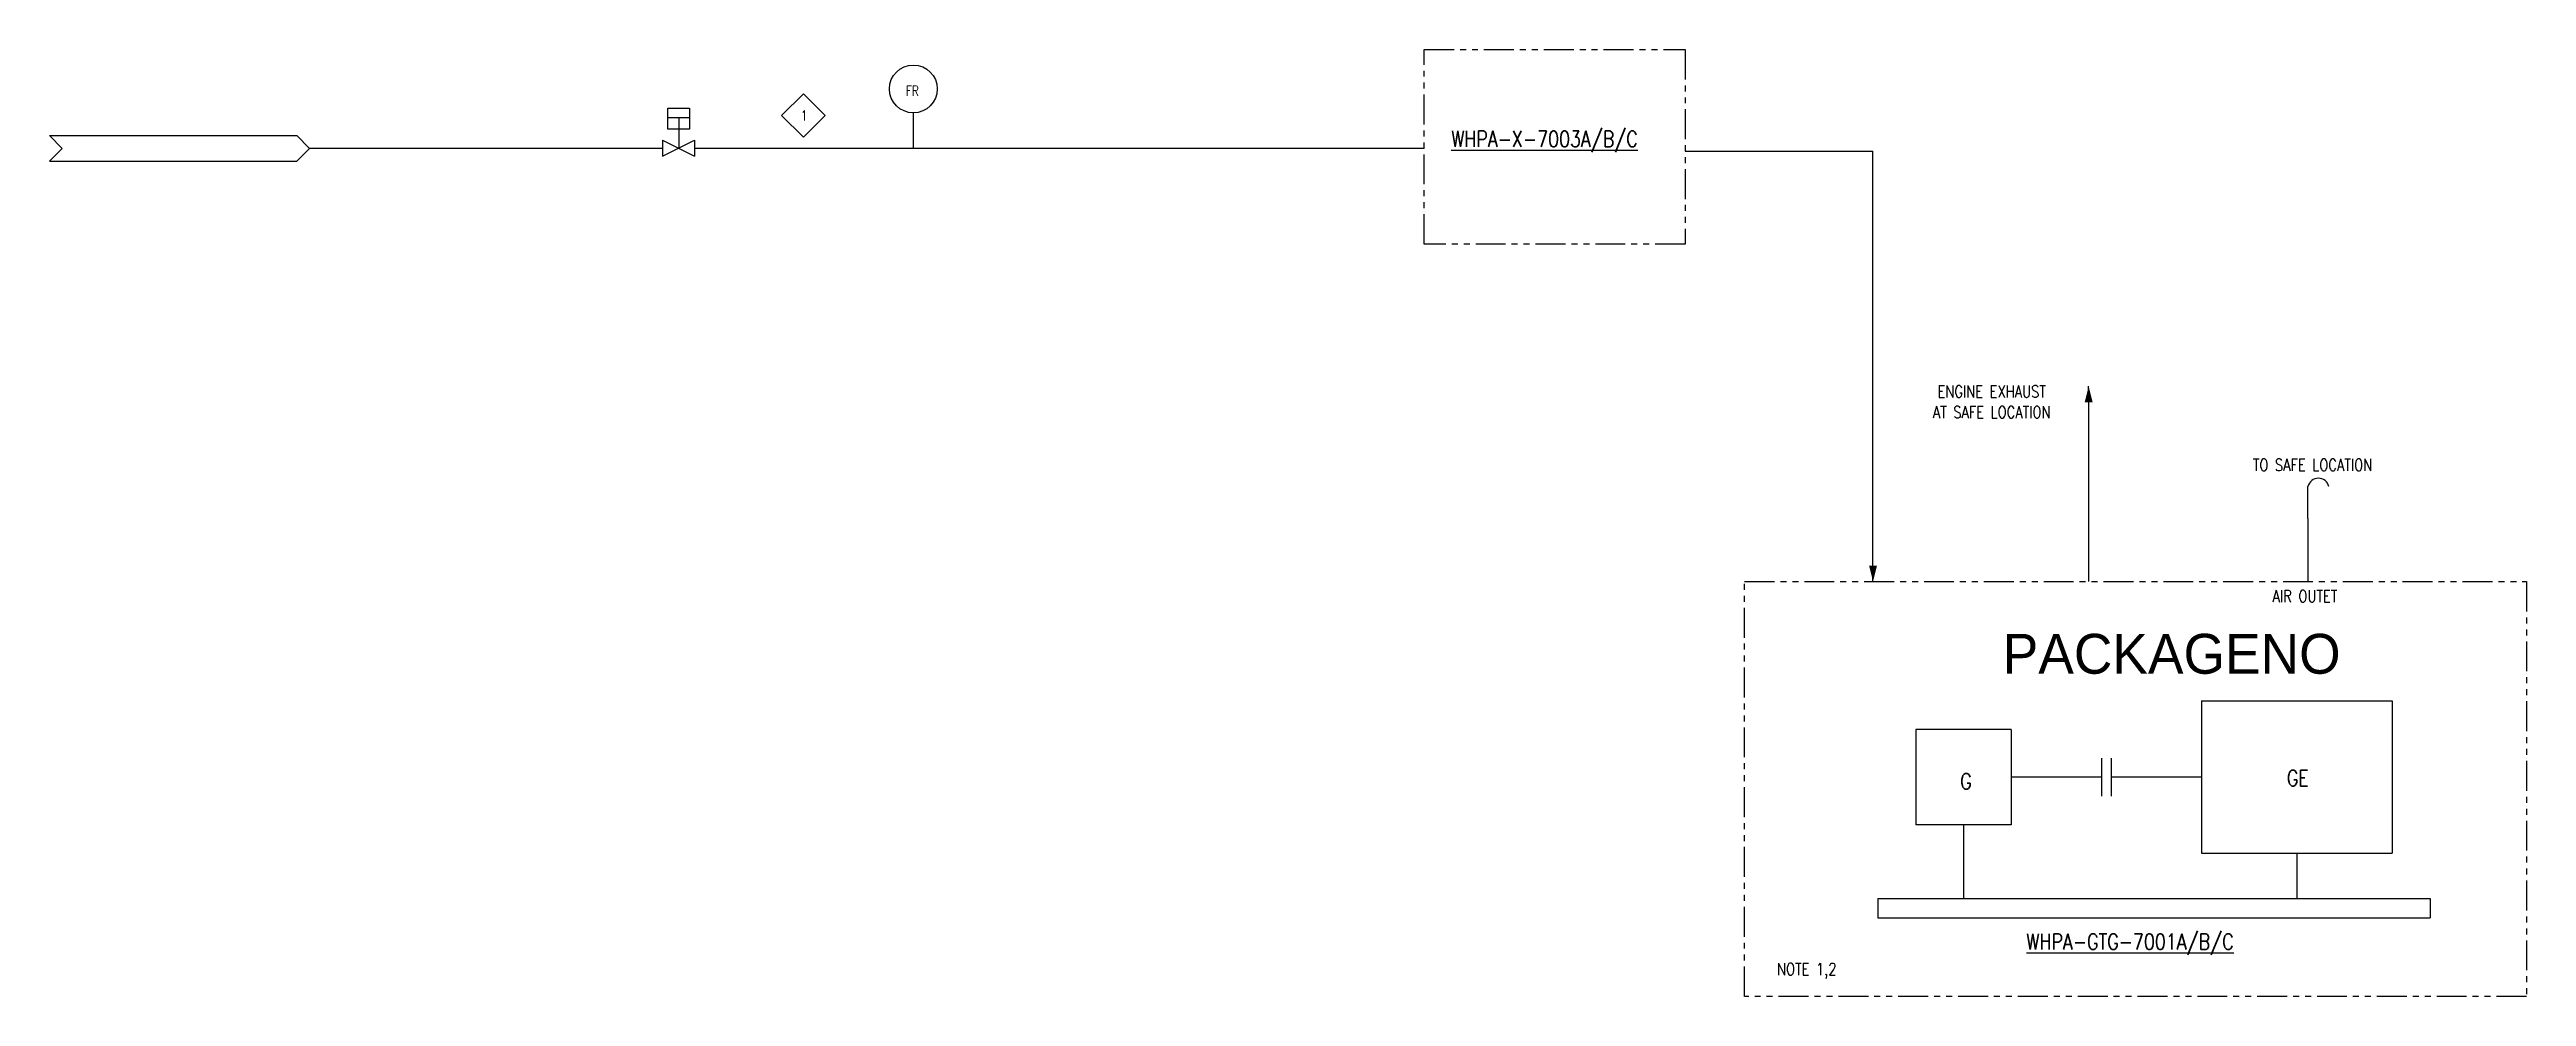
# Model space of a CAD drawing. Header units: inches. Extents: x 3938 to 4559, y 210 to 447.
import ezdxf
from ezdxf.enums import TextEntityAlignment as Align

# ---------------------------------------------------------------- set-up
doc = ezdxf.new("R2010")
doc.units = ezdxf.units.IN
doc.header["$MEASUREMENT"] = 0
doc.linetypes.add('PHANTOMX2', pattern=[5, 2.5, -0.5, 0.5, -0.5, 0.5, -0.5])
doc.styles.add('ROMANS', font='romans', dxfattribs={"width": 0.8})

msp = doc.modelspace()

# ---------------------------------------------------------------- linework, layer by layer
at = {"color": 0, "linetype": 'PHANTOMX2', "ltscale": 3}
for p, q in [((4282.68, 447.4), (4348.12, 447.4)), ((4282.68, 398.59), (4282.68, 447.4)), ((4348.12, 447.4), (4348.12, 398.59)), ((4348.12, 398.59), (4282.68, 398.59)), ((4363.01, 313.95), (4559.05, 313.95)), ((4363.01, 209.87), (4363.01, 313.95)), ((4559.05, 313.95), (4559.05, 209.87)), ((4559.05, 209.87), (4363.01, 209.87))]:
    msp.add_line(p, q, dxfattribs=at)
at = {"color": 0, "linetype": 'Continuous'}
for p, q in [((4121.6, 430.85), (4127.06, 436.32)), ((4132.53, 430.85), (4127.06, 436.32)), ((4127.06, 425.39), (4121.6, 430.85)), ((4127.06, 425.39), (4132.53, 430.85)), ((4504.27, 329.73), (4504.27, 314.03))]:
    msp.add_line(p, q, dxfattribs=at)
at = {"color": 0}
for p, q in [((4093.09, 427.45), (4093.09, 432.7)), ((4093.09, 432.7), (4098.46, 432.7)), ((4098.46, 430.25), (4093.09, 430.25)), ((4095.79, 430.25), (4095.79, 422.68)), ((4098.46, 432.7), (4098.46, 427.45)), ((4154.62, 422.66), (4154.62, 431.51)), ((3938.05, 425.8), (3941.25, 422.6)), ((3938.05, 425.8), (4000.05, 425.8)), ((3941.25, 422.6), (3938.05, 419.4)), ((4000.05, 425.8), (4003.25, 422.6)), ((4003.25, 422.6), (4000.05, 419.4)), ((4003.17, 422.66), (4091.75, 422.66)), ((4091.75, 424.66), (4099.75, 420.66)), ((4091.75, 420.66), (4099.75, 424.66)), ((4091.75, 424.66), (4091.75, 420.66)), ((4098.46, 427.45), (4093.09, 427.45)), ((4099.75, 424.66), (4099.75, 420.66)), ((4099.75, 422.66), (4282.68, 422.66)), ((3938.05, 419.4), (4000.05, 419.4)), ((4348.12, 421.93), (4395.2, 421.93)), ((4395.2, 313.89), (4395.2, 421.93)), ((4449.28, 359.53), (4449.28, 362.92)), ((4449.28, 359.53), (4449.28, 336.23)), ((4449.28, 356.89), (4449.28, 353.04)), ((4449.28, 336.23), (4449.28, 313.95)), ((4504.27, 329.73), (4504.27, 337.75))]:
    msp.add_line(p, q, dxfattribs=at)
at = {"color": 0, "linetype": 'ByBlock', "lineweight": -2}
for p, q in [((4477.61, 283.99), (4525.37, 283.99)), ((4477.61, 283.99), (4477.61, 245.78)), ((4525.37, 283.99), (4525.37, 245.78)), ((4429.85, 276.83), (4405.97, 276.83)), ((4405.97, 276.83), (4405.97, 252.95)), ((4429.85, 276.83), (4429.85, 252.95)), ((4452.54, 269.66), (4452.54, 260.11)), ((4454.92, 269.66), (4454.92, 260.11)), ((4452.54, 264.89), (4429.85, 264.89)), ((4477.61, 264.89), (4454.92, 264.89)), ((4429.85, 252.95), (4405.97, 252.95)), ((4417.91, 252.95), (4417.91, 234.41)), ((4477.61, 245.78), (4525.37, 245.78)), ((4501.49, 245.78), (4501.49, 234.41)), ((4396.42, 234.41), (4534.93, 234.41)), ((4396.42, 234.41), (4396.42, 229.63)), ((4534.93, 234.41), (4534.93, 229.63)), ((4396.42, 229.63), (4534.93, 229.63))]:
    msp.add_line(p, q, dxfattribs=at)
for points in [[(4449.28, 362.92, 0, 2, 0), (4449.28, 358.92, 2, 2, 0)], [(4395.23, 313.95, 0, 2, 0), (4395.23, 317.95, 2, 2, 0)]]:
    msp.add_lwpolyline(points, format="xyseb", dxfattribs=at)
msp.add_circle((4154.62, 437.51), 6, dxfattribs=at)
at = {"color": 0}
msp.add_arc((4506.88, 337.18), 2.67, 12.35204, 167.64796, dxfattribs=at)

# ---------------------------------------------------------------- texts
at = {"color": 0, "style": 'ROMANS', "width": 0.8}
for s, height, p in [('FR', 2.5, (4152.69, 435.8)), ('%%UWHPA-X-7003A/B/C', 4, (4289.49, 422.96)), ('ENGINE EXHAUST', 3, (4411.4, 360.13)), ('AT SAFE LOCATION', 3, (4410.21, 354.95)), ('TO SAFE LOCATION', 3, (4490.45, 341.7)), ('AIR OUTET', 3, (4495.39, 308.79)), ('NOTE 1,2', 3, (4371.15, 215.25))]:
    msp.add_text(s, height=height, dxfattribs=at).set_placement(p)
for s, height, p in [('1', 2.5, (4127.28, 429.61)), ('G', 4, (4418.52, 261.84)), ('GE', 4, (4501.72, 262.65))]:
    msp.add_text(s, height=height, dxfattribs=at).set_placement(p, align=Align.CENTER)
msp.add_text('%%UWHPA-GTG-7001A/B/C', height=4, dxfattribs=at).set_placement((4485.64, 221.62), align=Align.RIGHT)
at = {"color": 2, "linetype": 'ByBlock', "lineweight": -2, "flags": 9}
msp.add_attdef('PACKAGENO', (4427.74, 290.83), '', height=10, dxfattribs=at)

doc.saveas('drawing.dxf')
